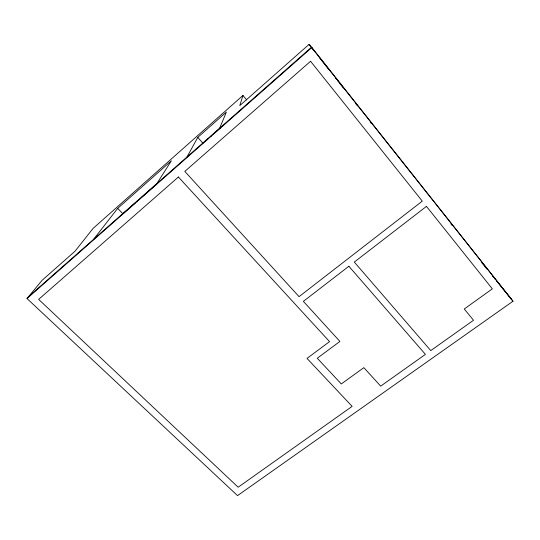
<?xml version="1.0" encoding="UTF-8"?>
<svg xmlns="http://www.w3.org/2000/svg" width="540" height="540" viewBox="0 0 540 540"><rect width="100%" height="100%" fill="white"/><g stroke="black" fill="none" stroke-linecap="round" stroke-linejoin="round"><path stroke-width="0.81" d="M242.946 95.452L239.8 105.597L309.069 44.374L513 301.226L237.532 495.626L27 298.546L42.08 280.328L74.999 251.235L93.11 228.373L242.946 95.452L246.753 99.947M219.679 128.176L226.368 112.043L197.768 137.396L187.002 156.978M156.944 183.472L171.356 160.805L117.686 208.373L93.67 239.254M28.573 296.649L311.594 47.142L511.448 299.309M135.547 202.655L122.924 213.786L117.686 208.373M136.809 201.548L139.333 199.321M141.858 197.093L157.633 183.188M205.443 141.048L207.927 138.854M210.418 136.667L211.66 135.567M214.144 133.38L220.361 127.899M27 298.546L311.891 47.466M197.768 137.396L202.959 143.235M481.788 262.69L487.087 269.224M492.379 275.765L493.439 277.074M494.498 278.384L495.558 279.686M496.618 280.996L513 301.226M450.934 223.891L451.973 225.207M309.069 44.374L314.273 50.983M319.484 57.598L328.853 69.498M335.624 78.091L336.663 79.414M337.703 80.737L338.742 82.06M339.788 83.376L343.433 88.007M355.928 103.876L357.487 105.86M370.501 122.384L371.54 123.707M178.396 177.012L38.657 299.383L238.167 487.222L352.134 406.377L307.01 358.405L329.562 341.611L178.396 177.012M310.568 61.27L184.808 171.403L299.066 296.649L422.28 201.137L310.568 61.27M348.874 266.26L303.365 301.367L339.916 341.435L317.264 358.236L341.294 383.954L363.839 367.659L380.687 386.12L425.439 354.375L348.874 266.26M426.472 206.381L354.301 262.069L430.772 350.595L473.526 320.26L464.252 309.002L492.345 288.86L426.472 206.381"/></g></svg>
